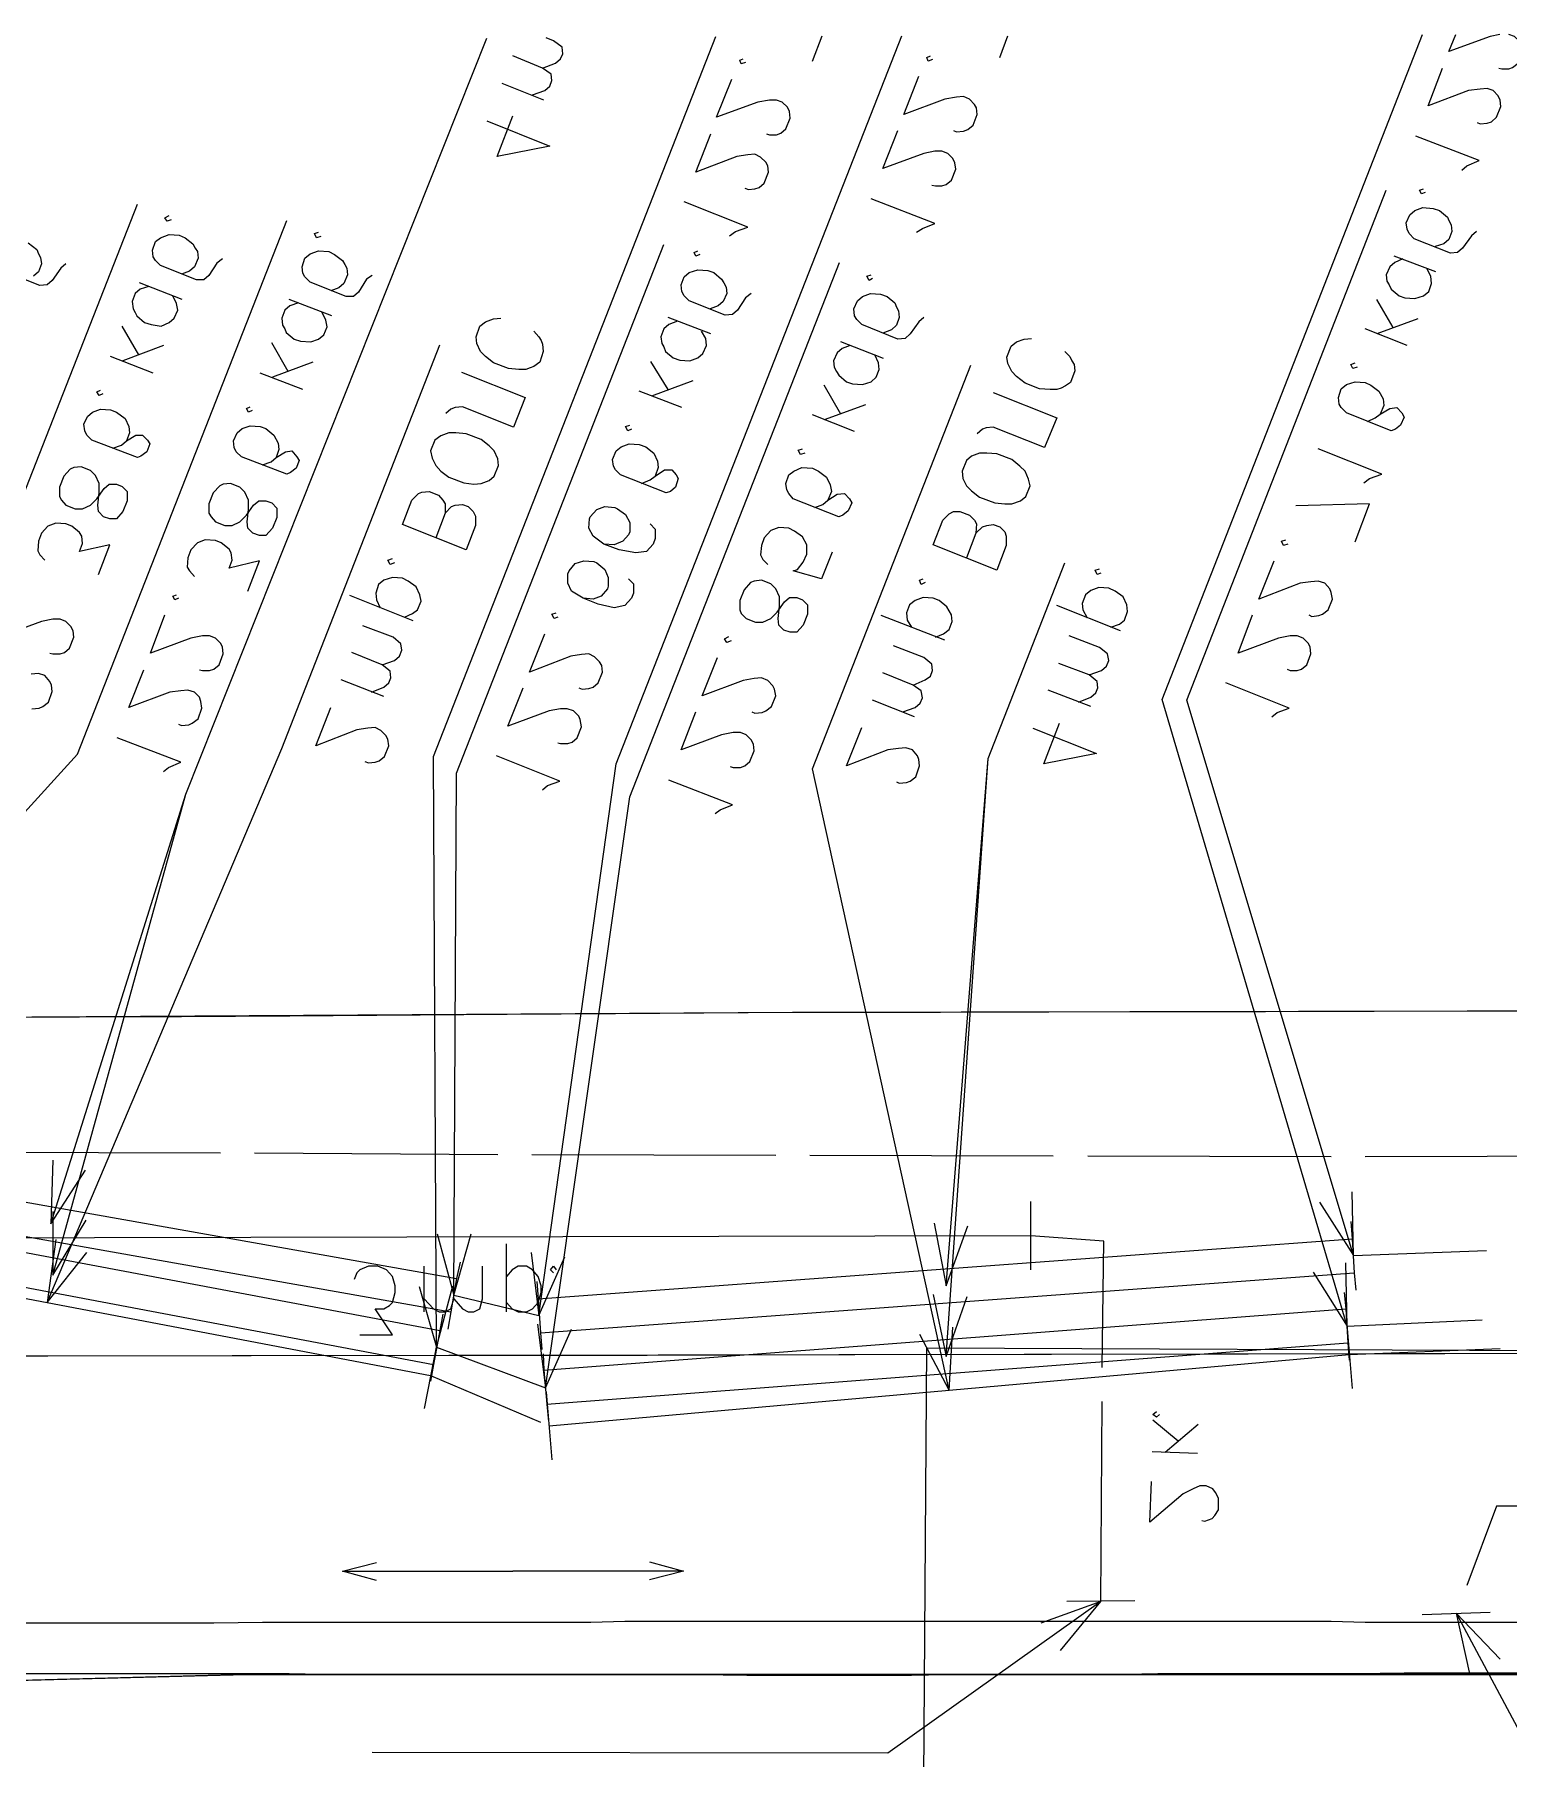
# Model space of a CAD drawing. Header units: metres. Extents: x 131 to 658, y 22 to 173.
# Drawn here: x 221.92 to 244.57, y 124.81 to 151.3 of the extents above; entities that cross this region are included whole.
import ezdxf

# ---------------------------------------------------------------- set-up
doc = ezdxf.new("R2010")
doc.units = ezdxf.units.M
for name, color, linetype in [('BOUNDARY', 7, 'Continuous'), ('CURB', 7, 'Continuous'), ('ELECTR_CABLE', 7, 'Continuous'), ('ELECTR_CABLE_COMM', 7, 'Continuous'), ('GRASS', 7, 'Continuous'), ('OVERHEAD_POWER_LINE', 7, 'Continuous'), ('SIDEWALK_PATH', 7, 'Continuous'), ('WATER_PIPELINE', 7, 'Continuous')]:
    doc.layers.add(name, color=color, linetype=linetype)

msp = doc.modelspace()

# ---------------------------------------------------------------- linework, layer by layer
at = {"layer": 'BOUNDARY'}
msp.add_lwpolyline([(221.036, 136.198), (224.177, 136.209), (225.841, 136.22), (229.181, 136.242), (230.846, 136.253), (233.565, 136.276), (233.565, 136.276), (234.175, 136.276), (235.839, 136.276), (239.169, 136.287), (240.833, 136.287), (244.173, 136.298), (245.838, 136.298), (249.167, 136.309), (250.831, 136.309), (251.708, 136.309), (251.708, 136.309), (254.16, 136.32), (255.825, 136.32), (259.165, 136.32)], dxfattribs=at)
at = {"layer": 'CURB'}
for points in [[(244.894, 126.899), (244.362, 126.899), (243.629, 126.899), (243.108, 126.899), (242.364, 126.899), (241.843, 126.91), (241.099, 126.91), (240.578, 126.91), (239.834, 126.91), (239.313, 126.91), (238.58, 126.91), (238.048, 126.91), (237.315, 126.91), (236.783, 126.91), (236.05, 126.91), (235.529, 126.91), (234.785, 126.91), (234.264, 126.91), (233.52, 126.91), (232.999, 126.91), (232.255, 126.91), (231.734, 126.91), (230.99, 126.91), (230.469, 126.899), (229.736, 126.899), (229.204, 126.899), (228.471, 126.899), (227.95, 126.899), (227.206, 126.899), (226.685, 126.899), (225.941, 126.899), (225.42, 126.899), (224.676, 126.888), (224.155, 126.888), (223.411, 126.888), (222.89, 126.888), (222.157, 126.888), (221.625, 126.888)], [(221.514, 126.111), (222.046, 126.111), (222.779, 126.111), (223.3, 126.111), (224.044, 126.111), (224.565, 126.111), (225.298, 126.111), (225.83, 126.111), (226.563, 126.1), (227.084, 126.1), (227.828, 126.1), (228.349, 126.1), (229.082, 126.1), (229.614, 126.1), (230.347, 126.1), (230.868, 126.1), (231.612, 126.1), (232.133, 126.1), (232.866, 126.089), (233.398, 126.089), (234.131, 126.089), (234.652, 126.089), (235.396, 126.089), (235.917, 126.1), (236.661, 126.1), (237.182, 126.1), (237.915, 126.1), (238.436, 126.1), (239.18, 126.111), (239.701, 126.111), (240.445, 126.111), (240.966, 126.111), (241.699, 126.111), (242.22, 126.111), (242.964, 126.122), (243.485, 126.122), (244.229, 126.122), (244.75, 126.122)]]:
    msp.add_lwpolyline(points, dxfattribs=at)
at = {"layer": 'ELECTR_CABLE'}
for points in [[(227.828, 132.059), (228.094, 131.127), (228.05, 140.204), (232.388, 151.267)], [(229.548, 132.58), (229.67, 131.615), (230.857, 140.093), (235.244, 151.276)], [(233.875, 150.89), (234.021, 151.276)], [(236.749, 150.946), (236.875, 151.279)], [(241.565, 132.281), (242.087, 131.449), (239.246, 141.081), (243.248, 151.295)], [(244.436, 151.298), (244.284, 151.267), (243.652, 151.034), (243.756, 151.297)], [(244.417, 150.779), (244.462, 150.768), (244.573, 150.768), (244.628, 150.79), (244.717, 150.857), (244.783, 151.023), (244.761, 151.134), (244.739, 151.19), (244.661, 151.267), (244.57, 151.298)], [(222.202, 134.001), (222.168, 133.024), (224.243, 139.627), (228.869, 151.241)], [(222.202, 133.213), (222.202, 132.236), (224.243, 139.627), (228.869, 151.241)], [(229.725, 150.779), (229.925, 150.857), (230.003, 150.923), (230.036, 151.001), (230.025, 151.101), (229.892, 151.201), (229.781, 151.247)], [(229.57, 150.369), (229.758, 150.435), (229.758, 150.435), (229.836, 150.502), (229.836, 150.502), (229.869, 150.59), (229.869, 150.59), (229.858, 150.69), (229.858, 150.69), (229.725, 150.779), (229.725, 150.779), (229.27, 150.968)], [(232.843, 150.868), (232.777, 150.846), (232.777, 150.846), (232.755, 150.901), (232.755, 150.901), (232.81, 150.923)], [(235.717, 150.912), (235.651, 150.89), (235.651, 150.89), (235.629, 150.946), (235.629, 150.946), (235.684, 150.968)], [(244.084, 149.947), (244.129, 149.925), (244.129, 149.925), (244.24, 149.936), (244.24, 149.936), (244.306, 149.958), (244.306, 149.958), (244.384, 150.025), (244.384, 150.025), (244.451, 150.191), (244.451, 150.191), (244.439, 150.291), (244.439, 150.291), (244.406, 150.357), (244.406, 150.357), (244.329, 150.435), (244.329, 150.435), (244.24, 150.468), (244.24, 150.468), (244.129, 150.457), (244.129, 150.457), (243.951, 150.435), (243.951, 150.435), (243.33, 150.202), (243.33, 150.202), (243.552, 150.779)], [(229.747, 150.291), (229.104, 150.546)], [(233.165, 149.769), (233.21, 149.758), (233.21, 149.758), (233.321, 149.758), (233.321, 149.758), (233.387, 149.78), (233.387, 149.78), (233.465, 149.847), (233.465, 149.847), (233.531, 150.013), (233.531, 150.013), (233.52, 150.113), (233.52, 150.113), (233.487, 150.18), (233.487, 150.18), (233.409, 150.258), (233.409, 150.258), (233.321, 150.291), (233.321, 150.291), (233.21, 150.291), (233.21, 150.291), (233.032, 150.258), (233.032, 150.258), (232.4, 150.025), (232.4, 150.025), (232.633, 150.613)], [(236.039, 149.825), (236.084, 149.803), (236.084, 149.803), (236.195, 149.814), (236.195, 149.814), (236.261, 149.836), (236.261, 149.836), (236.339, 149.902), (236.339, 149.902), (236.405, 150.069), (236.405, 150.069), (236.394, 150.169), (236.394, 150.169), (236.361, 150.224), (236.361, 150.224), (236.283, 150.302), (236.283, 150.302), (236.195, 150.346), (236.195, 150.346), (236.084, 150.335), (236.084, 150.335), (235.906, 150.302), (235.906, 150.302), (235.274, 150.069), (235.274, 150.069), (235.507, 150.657)], [(228.871, 149.969), (229.836, 149.581), (229.836, 149.581), (229.026, 149.425), (229.026, 149.425), (229.27, 150.047)], [(232.832, 148.937), (232.888, 148.915), (232.888, 148.915), (232.988, 148.926), (232.988, 148.926), (233.054, 148.948), (233.054, 148.948), (233.132, 149.015), (233.132, 149.015), (233.198, 149.181), (233.198, 149.181), (233.187, 149.281), (233.187, 149.281), (233.154, 149.337), (233.154, 149.337), (233.076, 149.414), (233.076, 149.414), (232.988, 149.459), (232.988, 149.459), (232.877, 149.448), (232.877, 149.448), (232.71, 149.425), (232.71, 149.425), (232.078, 149.181), (232.078, 149.181), (232.311, 149.769)], [(235.706, 148.981), (235.762, 148.97), (235.762, 148.97), (235.862, 148.97), (235.862, 148.97), (235.928, 148.993), (235.928, 148.993), (236.006, 149.059), (236.006, 149.059), (236.073, 149.226), (236.073, 149.226), (236.061, 149.325), (236.061, 149.325), (236.028, 149.392), (236.028, 149.392), (235.95, 149.47), (235.95, 149.47), (235.862, 149.503), (235.862, 149.503), (235.751, 149.503), (235.751, 149.503), (235.584, 149.47), (235.584, 149.47), (234.952, 149.237), (234.952, 149.237), (235.185, 149.825)], [(243.851, 149.214), (243.929, 149.281), (243.929, 149.281), (244.118, 149.359), (244.118, 149.359), (243.141, 149.736)], [(241.665, 133.357), (242.187, 132.536), (242.187, 132.536), (239.624, 141.069), (239.624, 141.069), (242.686, 148.904)], [(243.285, 148.87), (243.23, 148.848), (243.23, 148.848), (243.197, 148.904), (243.197, 148.904), (243.263, 148.926)], [(216.276, 135.055), (215.965, 134.123), (215.965, 134.123), (220.282, 140.492), (220.282, 140.492), (223.5, 148.693)], [(232.599, 148.205), (232.688, 148.271), (232.688, 148.271), (232.877, 148.338), (232.877, 148.338), (231.9, 148.726)], [(235.473, 148.26), (235.562, 148.316), (235.562, 148.316), (235.751, 148.393), (235.751, 148.393), (234.774, 148.771)], [(244.073, 148.271), (243.996, 148.205), (243.996, 148.205), (243.862, 148.016), (243.862, 148.016), (243.785, 147.949), (243.785, 147.949), (243.674, 147.938), (243.674, 147.938), (243.119, 148.16), (243.119, 148.16), (243.041, 148.238), (243.041, 148.238), (243.008, 148.305), (243.008, 148.305), (242.997, 148.404), (242.997, 148.404), (243.052, 148.526), (243.052, 148.526), (243.13, 148.593), (243.13, 148.593), (243.252, 148.637), (243.252, 148.637), (243.407, 148.626), (243.407, 148.626), (243.507, 148.593), (243.507, 148.593), (243.629, 148.493), (243.629, 148.493), (243.652, 148.438), (243.652, 148.438), (243.685, 148.371), (243.685, 148.371), (243.696, 148.271), (243.696, 148.271), (243.652, 148.149), (243.652, 148.149), (243.574, 148.083), (243.574, 148.083), (243.441, 148.038)], [(216.753, 134.223), (216.309, 133.346), (216.309, 133.346), (222.579, 140.237), (222.579, 140.237), (225.797, 148.438)], [(224.021, 148.449), (223.955, 148.427), (223.955, 148.427), (223.922, 148.482), (223.922, 148.482), (223.988, 148.515)], [(221.824, 148.094), (221.957, 147.994), (221.957, 147.994), (221.98, 147.927), (221.98, 147.927), (222.013, 147.872), (222.013, 147.872), (222.024, 147.772), (222.024, 147.772), (221.98, 147.65), (221.98, 147.65), (221.902, 147.583)], [(224.809, 147.85), (224.721, 147.783), (224.721, 147.783), (224.598, 147.594), (224.598, 147.594), (224.521, 147.528), (224.521, 147.528), (224.41, 147.528), (224.41, 147.528), (223.855, 147.75), (223.855, 147.75), (223.777, 147.827), (223.777, 147.827), (223.744, 147.883), (223.744, 147.883), (223.733, 147.983), (223.733, 147.983), (223.777, 148.116), (223.777, 148.116), (223.855, 148.171), (223.855, 148.171), (223.988, 148.227), (223.988, 148.227), (224.144, 148.216), (224.144, 148.216), (224.232, 148.171), (224.232, 148.171), (224.354, 148.083), (224.354, 148.083), (224.388, 148.016), (224.388, 148.016), (224.421, 147.961), (224.421, 147.961), (224.432, 147.861), (224.432, 147.861), (224.377, 147.728), (224.377, 147.728), (224.299, 147.661), (224.299, 147.661), (224.177, 147.617)], [(226.318, 148.194), (226.252, 148.171), (226.252, 148.171), (226.219, 148.238), (226.219, 148.238), (226.285, 148.26)], [(227.106, 147.594), (227.018, 147.539), (227.018, 147.539), (226.896, 147.339), (226.896, 147.339), (226.818, 147.273), (226.818, 147.273), (226.707, 147.273), (226.707, 147.273), (226.152, 147.494), (226.152, 147.494), (226.074, 147.572), (226.074, 147.572), (226.041, 147.628), (226.041, 147.628), (226.03, 147.728), (226.03, 147.728), (226.074, 147.861), (226.074, 147.861), (226.152, 147.927), (226.152, 147.927), (226.285, 147.972), (226.285, 147.972), (226.441, 147.961), (226.441, 147.961), (226.529, 147.916), (226.529, 147.916), (226.651, 147.827), (226.651, 147.827), (226.685, 147.761), (226.685, 147.761), (226.718, 147.705), (226.718, 147.705), (226.729, 147.605), (226.729, 147.605), (226.674, 147.472), (226.674, 147.472), (226.596, 147.406), (226.596, 147.406), (226.474, 147.361)], [(228.105, 132.869), (228.36, 131.926), (228.36, 131.926), (228.405, 139.949), (228.405, 139.949), (231.589, 148.072)], [(232.144, 147.916), (232.078, 147.894), (232.078, 147.894), (232.056, 147.949), (232.056, 147.949), (232.111, 147.972)], [(242.941, 147.85), (242.819, 147.794), (242.819, 147.794), (242.742, 147.728), (242.742, 147.728), (242.686, 147.605), (242.686, 147.605), (242.697, 147.506), (242.697, 147.506), (242.731, 147.45), (242.731, 147.45), (242.764, 147.384), (242.764, 147.384), (242.886, 147.284), (242.886, 147.284), (242.975, 147.25), (242.975, 147.25), (243.13, 147.239), (243.13, 147.239), (243.263, 147.284), (243.263, 147.284), (243.341, 147.35), (243.341, 147.35), (243.385, 147.472), (243.385, 147.472), (243.374, 147.583), (243.374, 147.583), (243.319, 147.694)], [(243.452, 147.65), (242.808, 147.894)], [(222.401, 147.772), (222.324, 147.705), (222.324, 147.705), (222.19, 147.517), (222.19, 147.517), (222.113, 147.45), (222.113, 147.45), (222.002, 147.439), (222.002, 147.439), (221.447, 147.661)], [(229.648, 131.482), (229.77, 130.505), (229.77, 130.505), (231.068, 139.582), (231.068, 139.582), (234.286, 147.794)], [(232.932, 147.317), (232.843, 147.25), (232.843, 147.25), (232.721, 147.062), (232.721, 147.062), (232.644, 146.995), (232.644, 146.995), (232.533, 146.984), (232.533, 146.984), (231.978, 147.206), (231.978, 147.206), (231.9, 147.284), (231.9, 147.284), (231.867, 147.35), (231.867, 147.35), (231.856, 147.45), (231.856, 147.45), (231.9, 147.572), (231.9, 147.572), (231.978, 147.639), (231.978, 147.639), (232.111, 147.683), (232.111, 147.683), (232.266, 147.672), (232.266, 147.672), (232.355, 147.639), (232.355, 147.639), (232.477, 147.539), (232.477, 147.539), (232.51, 147.483), (232.51, 147.483), (232.544, 147.417), (232.544, 147.417), (232.555, 147.317), (232.555, 147.317), (232.499, 147.195), (232.499, 147.195), (232.422, 147.128), (232.422, 147.128), (232.3, 147.084)], [(234.796, 147.55), (234.741, 147.517), (234.741, 147.517), (234.708, 147.583), (234.708, 147.583), (234.774, 147.605)], [(223.677, 147.428), (223.544, 147.384), (223.544, 147.384), (223.467, 147.317), (223.467, 147.317), (223.422, 147.195), (223.422, 147.195), (223.433, 147.084), (223.433, 147.084), (223.467, 147.028), (223.467, 147.028), (223.489, 146.973), (223.489, 146.973), (223.611, 146.873), (223.611, 146.873), (223.711, 146.84), (223.711, 146.84), (223.866, 146.818), (223.866, 146.818), (223.988, 146.873), (223.988, 146.873), (224.066, 146.94), (224.066, 146.94), (224.121, 147.062), (224.121, 147.062), (224.099, 147.162), (224.099, 147.162), (224.044, 147.284)], [(224.188, 147.228), (223.533, 147.483)], [(235.584, 146.951), (235.507, 146.884), (235.507, 146.884), (235.373, 146.696), (235.373, 146.696), (235.296, 146.629), (235.296, 146.629), (235.185, 146.618), (235.185, 146.618), (234.63, 146.84), (234.63, 146.84), (234.552, 146.917), (234.552, 146.917), (234.519, 146.973), (234.519, 146.973), (234.508, 147.084), (234.508, 147.084), (234.563, 147.206), (234.563, 147.206), (234.641, 147.273), (234.641, 147.273), (234.763, 147.317), (234.763, 147.317), (234.918, 147.306), (234.918, 147.306), (235.018, 147.273), (235.018, 147.273), (235.14, 147.173), (235.14, 147.173), (235.163, 147.106), (235.163, 147.106), (235.196, 147.051), (235.196, 147.051), (235.207, 146.951), (235.207, 146.951), (235.163, 146.829), (235.163, 146.829), (235.085, 146.762), (235.085, 146.762), (234.952, 146.707)], [(225.974, 147.173), (225.841, 147.128), (225.841, 147.128), (225.764, 147.062), (225.764, 147.062), (225.719, 146.94), (225.719, 146.94), (225.73, 146.829), (225.73, 146.829), (225.764, 146.773), (225.764, 146.773), (225.786, 146.718), (225.786, 146.718), (225.908, 146.618), (225.908, 146.618), (226.008, 146.585), (226.008, 146.585), (226.163, 146.573), (226.163, 146.573), (226.285, 146.618), (226.285, 146.618), (226.363, 146.684), (226.363, 146.684), (226.418, 146.806), (226.418, 146.806), (226.396, 146.906), (226.396, 146.906), (226.341, 147.028)], [(226.485, 146.973), (225.83, 147.228)], [(242.797, 146.795), (242.542, 147.228)], [(223.522, 146.374), (223.267, 146.818)], [(231.8, 146.895), (231.667, 146.84), (231.667, 146.84), (231.589, 146.773), (231.589, 146.773), (231.545, 146.651), (231.545, 146.651), (231.556, 146.551), (231.556, 146.551), (231.589, 146.496), (231.589, 146.496), (231.612, 146.429), (231.612, 146.429), (231.734, 146.329), (231.734, 146.329), (231.834, 146.296), (231.834, 146.296), (231.989, 146.285), (231.989, 146.285), (232.111, 146.329), (232.111, 146.329), (232.189, 146.396), (232.189, 146.396), (232.244, 146.518), (232.244, 146.518), (232.233, 146.629), (232.233, 146.629), (232.166, 146.74)], [(232.311, 146.696), (231.656, 146.951)], [(243.008, 146.518), (242.364, 146.773)], [(243.174, 146.929), (242.542, 146.696)], [(223.899, 146.518), (223.278, 146.285)], [(225.819, 146.118), (225.564, 146.562)], [(234.452, 146.518), (234.33, 146.474), (234.33, 146.474), (234.253, 146.407), (234.253, 146.407), (234.197, 146.285), (234.197, 146.285), (234.208, 146.185), (234.208, 146.185), (234.242, 146.118), (234.242, 146.118), (234.275, 146.063), (234.275, 146.063), (234.397, 145.963), (234.397, 145.963), (234.486, 145.93), (234.486, 145.93), (234.641, 145.919), (234.641, 145.919), (234.774, 145.963), (234.774, 145.963), (234.852, 146.03), (234.852, 146.03), (234.896, 146.152), (234.896, 146.152), (234.885, 146.252), (234.885, 146.252), (234.83, 146.374)], [(234.963, 146.318), (234.308, 146.573)], [(223.744, 146.096), (223.089, 146.352)], [(226.196, 146.263), (225.575, 146.03)], [(231.656, 145.841), (231.39, 146.274)], [(242.242, 146.185), (242.176, 146.163), (242.176, 146.163), (242.142, 146.229), (242.142, 146.229), (242.209, 146.252)], [(226.041, 145.841), (225.386, 146.096)], [(232.033, 145.974), (231.401, 145.741)], [(222.967, 145.774), (222.912, 145.752), (222.912, 145.752), (222.878, 145.808), (222.878, 145.808), (222.934, 145.83)], [(231.867, 145.564), (231.212, 145.819)], [(234.308, 145.464), (234.053, 145.908)], [(242.398, 145.353), (242.52, 145.408), (242.52, 145.408), (242.597, 145.464), (242.597, 145.464), (242.742, 145.553), (242.742, 145.553), (242.853, 145.564), (242.853, 145.564), (242.93, 145.486), (242.93, 145.486), (242.964, 145.419), (242.964, 145.419), (242.908, 145.297), (242.908, 145.297), (242.83, 145.231), (242.83, 145.231), (242.764, 145.209), (242.764, 145.209), (242.076, 145.486), (242.076, 145.486), (241.998, 145.564), (241.998, 145.564), (241.965, 145.619), (241.965, 145.619), (241.954, 145.719), (241.954, 145.719), (241.998, 145.852), (241.998, 145.852), (242.076, 145.919), (242.076, 145.919), (242.209, 145.963), (242.209, 145.963), (242.364, 145.952), (242.364, 145.952), (242.453, 145.908), (242.453, 145.908), (242.575, 145.819), (242.575, 145.819), (242.642, 145.697), (242.642, 145.697), (242.653, 145.597), (242.653, 145.597), (242.597, 145.464)], [(223.123, 144.942), (223.256, 144.987), (223.256, 144.987), (223.333, 145.053), (223.333, 145.053), (223.478, 145.142), (223.478, 145.142), (223.578, 145.142), (223.578, 145.142), (223.655, 145.064), (223.655, 145.064), (223.689, 145.009), (223.689, 145.009), (223.644, 144.887), (223.644, 144.887), (223.555, 144.82), (223.555, 144.82), (223.5, 144.798), (223.5, 144.798), (222.801, 145.064), (222.801, 145.064), (222.723, 145.142), (222.723, 145.142), (222.69, 145.209), (222.69, 145.209), (222.679, 145.308), (222.679, 145.308), (222.734, 145.43), (222.734, 145.43), (222.812, 145.497), (222.812, 145.497), (222.934, 145.541), (222.934, 145.541), (223.089, 145.53), (223.089, 145.53), (223.178, 145.497), (223.178, 145.497), (223.311, 145.397), (223.311, 145.397), (223.367, 145.275), (223.367, 145.275), (223.378, 145.175), (223.378, 145.175), (223.333, 145.053)], [(225.264, 145.519), (225.209, 145.497), (225.209, 145.497), (225.176, 145.553), (225.176, 145.553), (225.231, 145.575)], [(234.519, 145.197), (233.875, 145.453)], [(234.685, 145.608), (234.053, 145.375)], [(225.42, 144.687), (225.553, 144.731), (225.553, 144.731), (225.63, 144.798), (225.63, 144.798), (225.775, 144.887), (225.775, 144.887), (225.875, 144.898), (225.875, 144.898), (225.952, 144.809), (225.952, 144.809), (225.986, 144.754), (225.986, 144.754), (225.941, 144.632), (225.941, 144.632), (225.852, 144.565), (225.852, 144.565), (225.797, 144.543), (225.797, 144.543), (225.098, 144.809), (225.098, 144.809), (225.02, 144.887), (225.02, 144.887), (224.987, 144.953), (224.987, 144.953), (224.976, 145.053), (224.976, 145.053), (225.031, 145.175), (225.031, 145.175), (225.109, 145.242), (225.109, 145.242), (225.231, 145.286), (225.231, 145.286), (225.386, 145.275), (225.386, 145.275), (225.475, 145.242), (225.475, 145.242), (225.597, 145.142), (225.597, 145.142), (225.664, 145.02), (225.664, 145.02), (225.675, 144.92), (225.675, 144.92), (225.63, 144.798)], [(231.09, 145.231), (231.035, 145.209), (231.035, 145.209), (231.001, 145.275), (231.001, 145.275), (231.068, 145.297)], [(231.245, 144.398), (231.379, 144.454), (231.379, 144.454), (231.456, 144.509), (231.456, 144.509), (231.601, 144.609), (231.601, 144.609), (231.712, 144.609), (231.712, 144.609), (231.778, 144.532), (231.778, 144.532), (231.811, 144.476), (231.811, 144.476), (231.767, 144.343), (231.767, 144.343), (231.689, 144.276), (231.689, 144.276), (231.623, 144.254), (231.623, 144.254), (230.924, 144.532), (230.924, 144.532), (230.846, 144.609), (230.846, 144.609), (230.813, 144.665), (230.813, 144.665), (230.802, 144.765), (230.802, 144.765), (230.857, 144.898), (230.857, 144.898), (230.935, 144.964), (230.935, 144.964), (231.057, 145.009), (231.057, 145.009), (231.212, 144.998), (231.212, 144.998), (231.312, 144.964), (231.312, 144.964), (231.434, 144.865), (231.434, 144.865), (231.49, 144.742), (231.49, 144.742), (231.501, 144.643), (231.501, 144.643), (231.456, 144.509)], [(233.753, 144.865), (233.687, 144.842), (233.687, 144.842), (233.653, 144.909), (233.653, 144.909), (233.72, 144.931)], [(242.342, 144.41), (242.431, 144.476), (242.431, 144.476), (242.62, 144.543), (242.62, 144.543), (241.643, 144.931)], [(223.278, 143.966), (223.178, 143.855), (223.178, 143.855), (223.078, 143.855), (223.078, 143.855), (222.978, 143.888), (222.978, 143.888), (222.901, 143.966), (222.901, 143.966), (222.89, 144.066), (222.89, 144.066), (222.912, 144.254), (222.912, 144.254), (222.912, 144.398), (222.912, 144.398), (222.856, 144.521), (222.856, 144.521), (222.779, 144.598), (222.779, 144.598), (222.634, 144.654), (222.634, 144.654), (222.523, 144.643), (222.523, 144.643), (222.468, 144.62), (222.468, 144.62), (222.368, 144.509), (222.368, 144.509), (222.301, 144.343), (222.301, 144.343), (222.301, 144.199), (222.301, 144.199), (222.335, 144.143), (222.335, 144.143), (222.401, 144.066), (222.401, 144.066), (222.546, 144.01), (222.546, 144.01), (222.657, 144.01), (222.657, 144.01), (222.779, 144.066), (222.779, 144.066), (222.878, 144.165), (222.878, 144.165), (222.989, 144.321), (222.989, 144.321), (223.067, 144.387), (223.067, 144.387), (223.178, 144.387), (223.178, 144.387), (223.267, 144.354), (223.267, 144.354), (223.345, 144.276), (223.345, 144.276), (223.345, 144.132), (223.345, 144.132), (223.278, 143.966)], [(233.909, 144.032), (234.031, 144.077), (234.031, 144.077), (234.108, 144.143), (234.108, 144.143), (234.253, 144.232), (234.253, 144.232), (234.364, 144.243), (234.364, 144.243), (234.441, 144.165), (234.441, 144.165), (234.475, 144.099), (234.475, 144.099), (234.419, 143.977), (234.419, 143.977), (234.341, 143.91), (234.341, 143.91), (234.275, 143.888), (234.275, 143.888), (233.576, 144.165), (233.576, 144.165), (233.509, 144.243), (233.509, 144.243), (233.476, 144.299), (233.476, 144.299), (233.465, 144.398), (233.465, 144.398), (233.509, 144.532), (233.509, 144.532), (233.587, 144.587), (233.587, 144.587), (233.709, 144.643), (233.709, 144.643), (233.875, 144.632), (233.875, 144.632), (233.964, 144.587), (233.964, 144.587), (234.086, 144.498), (234.086, 144.498), (234.142, 144.376), (234.142, 144.376), (234.164, 144.276), (234.164, 144.276), (234.108, 144.143)], [(225.575, 143.71), (225.475, 143.6), (225.475, 143.6), (225.375, 143.6), (225.375, 143.6), (225.275, 143.633), (225.275, 143.633), (225.198, 143.71), (225.198, 143.71), (225.187, 143.81), (225.187, 143.81), (225.209, 143.999), (225.209, 143.999), (225.209, 144.143), (225.209, 144.143), (225.153, 144.265), (225.153, 144.265), (225.076, 144.343), (225.076, 144.343), (224.931, 144.398), (224.931, 144.398), (224.82, 144.387), (224.82, 144.387), (224.765, 144.365), (224.765, 144.365), (224.665, 144.254), (224.665, 144.254), (224.598, 144.088), (224.598, 144.088), (224.598, 143.944), (224.598, 143.944), (224.632, 143.888), (224.632, 143.888), (224.698, 143.81), (224.698, 143.81), (224.843, 143.755), (224.843, 143.755), (224.954, 143.755), (224.954, 143.755), (225.076, 143.81), (225.076, 143.81), (225.176, 143.91), (225.176, 143.91), (225.286, 144.066), (225.286, 144.066), (225.364, 144.132), (225.364, 144.132), (225.475, 144.132), (225.475, 144.132), (225.564, 144.099), (225.564, 144.099), (225.642, 144.021), (225.642, 144.021), (225.642, 143.877), (225.642, 143.877), (225.575, 143.71)], [(231.379, 143.777), (231.456, 143.699), (231.456, 143.699), (231.456, 143.555), (231.456, 143.555), (231.423, 143.466), (231.423, 143.466), (231.323, 143.355), (231.323, 143.355), (231.157, 143.333), (231.157, 143.333), (230.901, 143.378), (230.901, 143.378), (230.668, 143.466), (230.668, 143.466), (230.502, 143.588), (230.502, 143.588), (230.435, 143.71), (230.435, 143.71), (230.446, 143.855), (230.446, 143.855), (230.458, 143.888), (230.458, 143.888), (230.557, 143.999), (230.557, 143.999), (230.68, 144.043), (230.68, 144.043), (230.835, 144.032), (230.835, 144.032), (230.879, 144.01), (230.879, 144.01), (231.001, 143.921), (231.001, 143.921), (231.068, 143.799), (231.068, 143.799), (231.068, 143.655), (231.068, 143.655), (231.046, 143.611), (231.046, 143.611), (230.957, 143.511), (230.957, 143.511), (230.824, 143.455), (230.824, 143.455), (230.668, 143.466)], [(242.209, 143.5), (242.431, 144.088), (242.431, 144.088), (241.299, 144.054)], [(222.901, 143), (223.078, 143.455), (223.078, 143.455), (222.612, 143.355), (222.612, 143.355), (222.657, 143.477), (222.657, 143.477), (222.645, 143.588), (222.645, 143.588), (222.612, 143.644), (222.612, 143.644), (222.49, 143.744), (222.49, 143.744), (222.401, 143.777), (222.401, 143.777), (222.246, 143.788), (222.246, 143.788), (222.124, 143.744), (222.124, 143.744), (222.024, 143.633), (222.024, 143.633), (221.98, 143.511), (221.98, 143.511), (221.969, 143.366), (221.969, 143.366), (222.002, 143.3), (222.002, 143.3), (222.08, 143.222)], [(234.175, 143.344), (234.009, 142.934), (234.009, 142.934), (233.576, 143.056), (233.576, 143.056), (233.642, 143.078), (233.642, 143.078), (233.731, 143.189), (233.731, 143.189), (233.787, 143.311), (233.787, 143.311), (233.787, 143.455), (233.787, 143.455), (233.72, 143.577), (233.72, 143.577), (233.598, 143.666), (233.598, 143.666), (233.509, 143.71), (233.509, 143.71), (233.354, 143.722), (233.354, 143.722), (233.232, 143.677), (233.232, 143.677), (233.132, 143.566), (233.132, 143.566), (233.087, 143.444), (233.087, 143.444), (233.076, 143.3), (233.076, 143.3), (233.11, 143.233), (233.11, 143.233), (233.187, 143.156)], [(225.198, 142.745), (225.375, 143.211), (225.375, 143.211), (224.909, 143.1), (224.909, 143.1), (224.954, 143.222), (224.954, 143.222), (224.942, 143.333), (224.942, 143.333), (224.909, 143.389), (224.909, 143.389), (224.787, 143.489), (224.787, 143.489), (224.698, 143.522), (224.698, 143.522), (224.543, 143.533), (224.543, 143.533), (224.421, 143.489), (224.421, 143.489), (224.321, 143.378), (224.321, 143.378), (224.277, 143.256), (224.277, 143.256), (224.266, 143.111), (224.266, 143.111), (224.299, 143.056), (224.299, 143.056), (224.377, 142.967)], [(241.177, 143.466), (241.11, 143.444), (241.11, 143.444), (241.077, 143.511), (241.077, 143.511), (241.144, 143.533)], [(231.046, 142.934), (231.123, 142.856), (231.123, 142.856), (231.123, 142.712), (231.123, 142.712), (231.09, 142.634), (231.09, 142.634), (230.99, 142.523), (230.99, 142.523), (230.824, 142.49), (230.824, 142.49), (230.58, 142.545), (230.58, 142.545), (230.347, 142.634), (230.347, 142.634), (230.169, 142.745), (230.169, 142.745), (230.114, 142.867), (230.114, 142.867), (230.114, 143.011), (230.114, 143.011), (230.136, 143.056), (230.136, 143.056), (230.225, 143.167), (230.225, 143.167), (230.358, 143.211), (230.358, 143.211), (230.513, 143.2), (230.513, 143.2), (230.557, 143.178), (230.557, 143.178), (230.68, 143.078), (230.68, 143.078), (230.735, 142.956), (230.735, 142.956), (230.735, 142.823), (230.735, 142.823), (230.724, 142.778), (230.724, 142.778), (230.624, 142.667), (230.624, 142.667), (230.502, 142.623), (230.502, 142.623), (230.347, 142.634)], [(235.729, 131.937), (235.928, 130.982), (235.928, 130.982), (236.572, 140.171), (236.572, 140.171), (237.748, 143.178)], [(235.74, 133.035), (235.928, 132.07), (235.928, 132.07), (236.572, 140.171), (236.572, 140.171), (237.748, 143.178)], [(238.303, 143.022), (238.247, 143), (238.247, 143), (238.214, 143.067), (238.214, 143.067), (238.281, 143.089)], [(241.499, 142.379), (241.543, 142.357), (241.543, 142.357), (241.654, 142.368), (241.654, 142.368), (241.71, 142.39), (241.71, 142.39), (241.798, 142.457), (241.798, 142.457), (241.865, 142.623), (241.865, 142.623), (241.843, 142.723), (241.843, 142.723), (241.821, 142.778), (241.821, 142.778), (241.743, 142.867), (241.743, 142.867), (241.643, 142.9), (241.643, 142.9), (241.532, 142.889), (241.532, 142.889), (241.366, 142.867), (241.366, 142.867), (240.733, 142.623), (240.733, 142.623), (240.966, 143.211)], [(233.731, 142.224), (233.631, 142.113), (233.631, 142.113), (233.531, 142.113), (233.531, 142.113), (233.431, 142.146), (233.431, 142.146), (233.354, 142.224), (233.354, 142.224), (233.343, 142.323), (233.343, 142.323), (233.365, 142.512), (233.365, 142.512), (233.365, 142.656), (233.365, 142.656), (233.309, 142.778), (233.309, 142.778), (233.232, 142.856), (233.232, 142.856), (233.087, 142.912), (233.087, 142.912), (232.977, 142.9), (232.977, 142.9), (232.921, 142.878), (232.921, 142.878), (232.821, 142.767), (232.821, 142.767), (232.755, 142.601), (232.755, 142.601), (232.755, 142.457), (232.755, 142.457), (232.777, 142.401), (232.777, 142.401), (232.854, 142.323), (232.854, 142.323), (232.999, 142.268), (232.999, 142.268), (233.11, 142.268), (233.11, 142.268), (233.232, 142.323), (233.232, 142.323), (233.332, 142.423), (233.332, 142.423), (233.443, 142.579), (233.443, 142.579), (233.52, 142.645), (233.52, 142.645), (233.631, 142.645), (233.631, 142.645), (233.72, 142.612), (233.72, 142.612), (233.798, 142.534), (233.798, 142.534), (233.798, 142.39), (233.798, 142.39), (233.731, 142.224)], [(238.458, 142.19), (238.591, 142.235), (238.591, 142.235), (238.669, 142.301), (238.669, 142.301), (238.714, 142.434), (238.714, 142.434), (238.702, 142.534), (238.702, 142.534), (238.647, 142.656), (238.647, 142.656), (238.525, 142.745), (238.525, 142.745), (238.425, 142.789), (238.425, 142.789), (238.27, 142.801), (238.27, 142.801), (238.148, 142.756), (238.148, 142.756), (238.07, 142.69), (238.07, 142.69), (238.014, 142.556), (238.014, 142.556), (238.026, 142.457), (238.026, 142.457), (238.092, 142.334)], [(224.132, 142.634), (224.077, 142.612), (224.077, 142.612), (224.044, 142.667), (224.044, 142.667), (224.099, 142.69)], [(238.603, 142.135), (237.626, 142.523)], [(222.157, 141.791), (222.202, 141.78), (222.202, 141.78), (222.313, 141.78), (222.313, 141.78), (222.379, 141.802), (222.379, 141.802), (222.457, 141.868), (222.457, 141.868), (222.523, 142.035), (222.523, 142.035), (222.512, 142.135), (222.512, 142.135), (222.479, 142.201), (222.479, 142.201), (222.401, 142.279), (222.401, 142.279), (222.313, 142.312), (222.313, 142.312), (222.202, 142.312), (222.202, 142.312), (222.024, 142.279), (222.024, 142.279), (221.403, 142.046)], [(224.454, 141.536), (224.499, 141.524), (224.499, 141.524), (224.61, 141.524), (224.61, 141.524), (224.676, 141.547), (224.676, 141.547), (224.754, 141.613), (224.754, 141.613), (224.82, 141.78), (224.82, 141.78), (224.809, 141.891), (224.809, 141.891), (224.776, 141.946), (224.776, 141.946), (224.698, 142.024), (224.698, 142.024), (224.61, 142.057), (224.61, 142.057), (224.499, 142.057), (224.499, 142.057), (224.321, 142.024), (224.321, 142.024), (223.7, 141.791), (223.7, 141.791), (223.922, 142.379)], [(229.958, 142.346), (229.903, 142.323), (229.903, 142.323), (229.869, 142.39), (229.869, 142.39), (229.936, 142.412)], [(241.166, 141.547), (241.21, 141.524), (241.21, 141.524), (241.321, 141.524), (241.321, 141.524), (241.388, 141.547), (241.388, 141.547), (241.466, 141.613), (241.466, 141.613), (241.532, 141.78), (241.532, 141.78), (241.521, 141.891), (241.521, 141.891), (241.488, 141.946), (241.488, 141.946), (241.41, 142.024), (241.41, 142.024), (241.321, 142.057), (241.321, 142.057), (241.21, 142.057), (241.21, 142.057), (241.033, 142.024), (241.033, 142.024), (240.411, 141.791), (240.411, 141.791), (240.633, 142.379)], [(230.28, 141.258), (230.335, 141.236), (230.335, 141.236), (230.435, 141.247), (230.435, 141.247), (230.502, 141.269), (230.502, 141.269), (230.58, 141.336), (230.58, 141.336), (230.646, 141.502), (230.646, 141.502), (230.635, 141.602), (230.635, 141.602), (230.602, 141.658), (230.602, 141.658), (230.524, 141.735), (230.524, 141.735), (230.435, 141.78), (230.435, 141.78), (230.324, 141.769), (230.324, 141.769), (230.158, 141.746), (230.158, 141.746), (229.525, 141.502), (229.525, 141.502), (229.758, 142.09)], [(232.621, 141.979), (232.555, 141.957), (232.555, 141.957), (232.522, 142.013), (232.522, 142.013), (232.588, 142.046)], [(238.125, 141.458), (238.314, 141.524), (238.314, 141.524), (238.392, 141.591), (238.392, 141.591), (238.425, 141.68), (238.425, 141.68), (238.403, 141.78), (238.403, 141.78), (238.281, 141.88), (238.281, 141.88), (237.815, 142.057)], [(221.88, 140.936), (221.991, 140.947), (221.991, 140.947), (222.046, 140.97), (222.046, 140.97), (222.135, 141.036), (222.135, 141.036), (222.19, 141.203), (222.19, 141.203), (222.179, 141.302), (222.179, 141.302), (222.157, 141.358), (222.157, 141.358), (222.08, 141.447), (222.08, 141.447), (221.98, 141.48), (221.98, 141.48), (221.869, 141.469)], [(224.132, 140.703), (224.177, 140.681), (224.177, 140.681), (224.288, 140.692), (224.288, 140.692), (224.343, 140.714), (224.343, 140.714), (224.432, 140.781), (224.432, 140.781), (224.488, 140.947), (224.488, 140.947), (224.476, 141.047), (224.476, 141.047), (224.454, 141.114), (224.454, 141.114), (224.377, 141.192), (224.377, 141.192), (224.277, 141.225), (224.277, 141.225), (224.166, 141.214), (224.166, 141.214), (223.999, 141.192), (223.999, 141.192), (223.367, 140.958), (223.367, 140.958), (223.6, 141.536)], [(232.943, 140.892), (232.988, 140.87), (232.988, 140.87), (233.099, 140.881), (233.099, 140.881), (233.154, 140.903), (233.154, 140.903), (233.243, 140.97), (233.243, 140.97), (233.309, 141.136), (233.309, 141.136), (233.287, 141.236), (233.287, 141.236), (233.265, 141.291), (233.265, 141.291), (233.187, 141.369), (233.187, 141.369), (233.087, 141.413), (233.087, 141.413), (232.977, 141.402), (232.977, 141.402), (232.81, 141.369), (232.81, 141.369), (232.178, 141.136), (232.178, 141.136), (232.411, 141.724)], [(237.959, 141.036), (238.148, 141.114), (238.148, 141.114), (238.225, 141.18), (238.225, 141.18), (238.259, 141.258), (238.259, 141.258), (238.247, 141.358), (238.247, 141.358), (238.125, 141.458), (238.125, 141.458), (237.659, 141.635)], [(229.958, 140.415), (230.003, 140.404), (230.003, 140.404), (230.114, 140.404), (230.114, 140.404), (230.18, 140.426), (230.18, 140.426), (230.258, 140.492), (230.258, 140.492), (230.324, 140.659), (230.324, 140.659), (230.302, 140.77), (230.302, 140.77), (230.28, 140.825), (230.28, 140.825), (230.202, 140.903), (230.202, 140.903), (230.102, 140.936), (230.102, 140.936), (230.003, 140.936), (230.003, 140.936), (229.825, 140.903), (229.825, 140.903), (229.193, 140.67), (229.193, 140.67), (229.426, 141.258)], [(238.148, 140.97), (237.493, 141.225)], [(240.933, 140.814), (241.011, 140.881), (241.011, 140.881), (241.199, 140.947), (241.199, 140.947), (240.223, 141.336)], [(232.61, 140.049), (232.655, 140.037), (232.655, 140.037), (232.766, 140.037), (232.766, 140.037), (232.832, 140.06), (232.832, 140.06), (232.91, 140.126), (232.91, 140.126), (232.977, 140.293), (232.977, 140.293), (232.965, 140.393), (232.965, 140.393), (232.932, 140.459), (232.932, 140.459), (232.854, 140.537), (232.854, 140.537), (232.766, 140.57), (232.766, 140.57), (232.655, 140.57), (232.655, 140.57), (232.477, 140.537), (232.477, 140.537), (231.856, 140.304), (231.856, 140.304), (232.078, 140.892)], [(237.26, 140.637), (238.236, 140.248), (238.236, 140.248), (237.426, 140.093), (237.426, 140.093), (237.67, 140.714)], [(223.899, 139.971), (223.977, 140.037), (223.977, 140.037), (224.166, 140.115), (224.166, 140.115), (223.189, 140.492)], [(229.725, 139.693), (229.803, 139.76), (229.803, 139.76), (229.992, 139.827), (229.992, 139.827), (229.015, 140.215)], [(232.377, 139.327), (232.455, 139.383), (232.455, 139.383), (232.644, 139.46), (232.644, 139.46), (231.667, 139.838)], [(216.01, 134.378), (228.405, 132.181)], [(221.025, 134.123), (224.776, 134.112)], [(225.298, 134.112), (229.037, 134.09)], [(229.559, 134.09), (233.309, 134.078)], [(233.831, 134.078), (237.571, 134.067)], [(238.103, 134.067), (241.843, 134.056)], [(242.364, 134.056), (246.115, 134.067)], [(215.921, 133.868), (228.316, 131.67)], [(222.168, 133.024), (222.701, 133.845)], [(216.365, 133.601), (228.149, 131.382)], [(237.227, 132.314), (237.227, 133.368)], [(242.187, 132.536), (242.165, 133.513)], [(216.265, 133.091), (228.05, 130.86)], [(222.202, 132.236), (222.712, 133.08)], [(235.928, 132.07), (236.261, 132.991)], [(242.142, 133.058), (242.165, 132.791), (242.165, 132.791), (242.198, 132.27), (242.198, 132.27), (242.22, 132.003)], [(237.227, 132.836), (210.85, 132.78)], [(228.36, 131.926), (228.627, 132.869)], [(229.659, 131.87), (242.165, 132.791)], [(238.325, 130.816), (238.347, 132.758), (238.347, 132.758), (237.227, 132.836)], [(229.17, 131.67), (229.17, 132.714)], [(229.67, 131.615), (230.069, 132.514)], [(242.187, 132.536), (244.229, 132.614)], [(226.918, 131.315), (227.417, 131.315), (227.417, 131.315), (227.151, 131.715), (227.151, 131.715), (227.284, 131.715), (227.284, 131.715), (227.373, 131.77), (227.373, 131.77), (227.417, 131.815), (227.417, 131.815), (227.461, 131.97), (227.461, 131.97), (227.461, 132.07), (227.461, 132.07), (227.417, 132.214), (227.417, 132.214), (227.328, 132.314), (227.328, 132.314), (227.195, 132.37), (227.195, 132.37), (227.051, 132.37), (227.051, 132.37), (226.918, 132.314), (226.918, 132.314), (226.873, 132.27), (226.873, 132.27), (226.829, 132.17)], [(227.905, 131.67), (227.905, 132.37)], [(227.905, 131.87), (228.05, 131.715), (228.05, 131.715), (228.138, 131.67), (228.138, 131.67), (228.227, 131.67), (228.227, 131.67), (228.316, 131.715), (228.316, 131.715), (228.36, 131.87), (228.36, 131.87), (228.36, 132.37)], [(228.46, 132.436), (228.405, 132.181), (228.405, 132.181), (228.316, 131.67), (228.316, 131.67), (228.272, 131.404)], [(228.36, 131.87), (228.493, 131.715), (228.493, 131.715), (228.582, 131.67), (228.582, 131.67), (228.671, 131.67), (228.671, 131.67), (228.76, 131.715), (228.76, 131.715), (228.804, 131.87), (228.804, 131.87), (228.804, 132.37)], [(229.17, 131.815), (229.259, 131.715), (229.259, 131.715), (229.348, 131.67), (229.348, 131.67), (229.481, 131.67), (229.481, 131.67), (229.57, 131.715), (229.57, 131.715), (229.659, 131.815), (229.659, 131.815), (229.703, 131.97), (229.703, 131.97), (229.703, 132.07), (229.703, 132.07), (229.659, 132.214), (229.659, 132.214), (229.57, 132.314), (229.57, 132.314), (229.481, 132.37), (229.481, 132.37), (229.348, 132.37), (229.348, 132.37), (229.259, 132.314), (229.259, 132.314), (229.17, 132.214)], [(229.692, 131.349), (242.198, 132.27)], [(229.892, 132.27), (229.847, 132.314), (229.847, 132.314), (229.892, 132.37), (229.892, 132.37), (229.936, 132.314)], [(242.087, 131.449), (242.065, 132.425)], [(228.094, 131.127), (228.349, 132.07)], [(228.36, 131.926), (229.67, 131.615)], [(229.636, 132.137), (229.659, 131.87), (229.659, 131.87), (229.692, 131.349), (229.692, 131.349), (229.714, 131.093)], [(242.043, 131.97), (242.065, 131.715), (242.065, 131.715), (242.098, 131.193), (242.098, 131.193), (242.12, 130.927)], [(229.747, 130.772), (242.065, 131.715)], [(235.928, 130.982), (236.25, 131.904)], [(228.194, 131.637), (228.149, 131.382), (228.149, 131.382), (228.05, 130.86), (228.05, 130.86), (228.005, 130.605)], [(229.77, 130.505), (230.169, 131.404)], [(242.087, 131.449), (244.162, 131.548)], [(229.792, 130.25), (242.098, 131.193)], [(228.094, 131.127), (229.77, 130.505)], [(229.736, 131.027), (229.747, 130.772), (229.747, 130.772), (229.792, 130.25), (229.792, 130.25), (229.814, 129.984)], [(238.303, 127.221), (238.325, 130.294)], [(239.202, 130.095), (239.157, 130.05), (239.157, 130.05), (239.102, 130.095), (239.102, 130.095), (239.157, 130.139)], [(239.49, 129.684), (239.102, 130.006)], [(239.801, 129.939), (239.291, 129.507)], [(239.79, 129.496), (239.091, 129.518)], [(239.857, 128.464), (239.901, 128.452), (239.901, 128.452), (240.012, 128.497), (240.012, 128.497), (240.056, 128.541), (240.056, 128.541), (240.112, 128.63), (240.112, 128.63), (240.112, 128.808), (240.112, 128.808), (240.067, 128.896), (240.067, 128.896), (240.023, 128.952), (240.023, 128.952), (239.923, 128.996), (239.923, 128.996), (239.823, 128.996), (239.823, 128.996), (239.723, 128.952), (239.723, 128.952), (239.568, 128.874), (239.568, 128.874), (239.058, 128.441), (239.058, 128.441), (239.08, 129.063)], [(244.917, 128.685), (244.384, 128.685), (244.384, 128.685), (243.929, 127.465)], [(237.682, 126.466), (238.303, 127.221), (238.303, 127.221), (235.029, 124.89), (235.029, 124.89), (227.106, 124.901)], [(238.303, 127.221), (237.382, 126.888)], [(238.825, 127.232), (237.781, 127.221)], [(243.241, 127.021), (244.284, 127.054)], [(244.439, 126.333), (243.763, 127.043), (243.763, 127.043), (244.817, 125.068), (244.817, 125.068), (253.106, 124.846)], [(243.763, 127.043), (243.973, 126.089)]]:
    msp.add_lwpolyline(points, dxfattribs=at)
at = {"layer": 'ELECTR_CABLE_COMM'}
for points in [[(229.592, 146.74), (229.67, 146.651), (229.67, 146.651), (229.703, 146.596), (229.703, 146.596), (229.725, 146.54), (229.725, 146.54), (229.736, 146.429), (229.736, 146.429), (229.681, 146.263), (229.681, 146.263), (229.592, 146.196), (229.592, 146.196), (229.537, 146.174), (229.537, 146.174), (229.47, 146.152), (229.47, 146.152), (229.359, 146.152), (229.359, 146.152), (229.204, 146.163), (229.204, 146.163), (228.971, 146.252), (228.971, 146.252), (228.849, 146.352), (228.849, 146.352), (228.771, 146.429), (228.771, 146.429), (228.715, 146.551), (228.715, 146.551), (228.704, 146.651), (228.704, 146.651), (228.76, 146.818), (228.76, 146.818), (228.849, 146.884), (228.849, 146.884), (228.971, 146.929), (228.971, 146.929), (229.082, 146.94)], [(222.246, 132.78), (222.113, 131.815), (222.113, 131.815), (225.719, 140.326), (225.719, 140.326), (228.149, 146.529)], [(237.748, 146.429), (237.826, 146.352), (237.826, 146.352), (237.859, 146.285), (237.859, 146.285), (237.892, 146.229), (237.892, 146.229), (237.903, 146.13), (237.903, 146.13), (237.837, 145.952), (237.837, 145.952), (237.759, 145.897), (237.759, 145.897), (237.693, 145.863), (237.693, 145.863), (237.626, 145.841), (237.626, 145.841), (237.526, 145.841), (237.526, 145.841), (237.36, 145.852), (237.36, 145.852), (237.138, 145.941), (237.138, 145.941), (237.005, 146.041), (237.005, 146.041), (236.938, 146.118), (236.938, 146.118), (236.872, 146.241), (236.872, 146.241), (236.86, 146.34), (236.86, 146.34), (236.927, 146.507), (236.927, 146.507), (237.005, 146.573), (237.005, 146.573), (237.127, 146.618), (237.127, 146.618), (237.238, 146.629)], [(228.482, 146.107), (229.459, 145.719), (229.459, 145.719), (229.281, 145.264), (229.281, 145.264), (228.493, 145.575), (228.493, 145.575), (228.382, 145.564), (228.382, 145.564), (228.316, 145.541), (228.316, 145.541), (228.238, 145.475)], [(235.518, 131.326), (235.973, 130.461), (235.973, 130.461), (233.875, 140.015), (233.875, 140.015), (236.306, 146.218)], [(236.65, 145.797), (237.626, 145.408), (237.626, 145.408), (237.437, 144.953), (237.437, 144.953), (236.65, 145.264), (236.65, 145.264), (236.539, 145.253), (236.539, 145.253), (236.483, 145.231), (236.483, 145.231), (236.405, 145.164)], [(228.982, 144.509), (229.048, 144.676), (229.048, 144.676), (229.037, 144.776), (229.037, 144.776), (228.982, 144.898), (228.982, 144.898), (228.904, 144.976), (228.904, 144.976), (228.782, 145.075), (228.782, 145.075), (228.549, 145.164), (228.549, 145.164), (228.394, 145.175), (228.394, 145.175), (228.283, 145.175), (228.283, 145.175), (228.161, 145.131), (228.161, 145.131), (228.072, 145.064), (228.072, 145.064), (228.005, 144.898), (228.005, 144.898), (228.027, 144.787), (228.027, 144.787), (228.083, 144.676), (228.083, 144.676), (228.161, 144.587), (228.161, 144.587), (228.283, 144.498), (228.283, 144.498), (228.516, 144.41), (228.516, 144.41), (228.671, 144.387), (228.671, 144.387), (228.782, 144.398), (228.782, 144.398), (228.904, 144.443), (228.904, 144.443), (228.982, 144.509)], [(237.149, 144.199), (237.216, 144.365), (237.216, 144.365), (237.193, 144.465), (237.193, 144.465), (237.138, 144.587), (237.138, 144.587), (237.06, 144.665), (237.06, 144.665), (236.938, 144.765), (236.938, 144.765), (236.705, 144.853), (236.705, 144.853), (236.55, 144.865), (236.55, 144.865), (236.439, 144.865), (236.439, 144.865), (236.317, 144.82), (236.317, 144.82), (236.239, 144.754), (236.239, 144.754), (236.172, 144.587), (236.172, 144.587), (236.183, 144.476), (236.183, 144.476), (236.239, 144.365), (236.239, 144.365), (236.317, 144.288), (236.317, 144.288), (236.439, 144.188), (236.439, 144.188), (236.672, 144.099), (236.672, 144.099), (236.827, 144.088), (236.827, 144.088), (236.938, 144.088), (236.938, 144.088), (237.071, 144.132), (237.071, 144.132), (237.149, 144.199)], [(228.227, 143.944), (228.327, 144.043), (228.327, 144.043), (228.382, 144.066), (228.382, 144.066), (228.493, 144.077), (228.493, 144.077), (228.582, 144.043), (228.582, 144.043), (228.66, 143.966), (228.66, 143.966), (228.693, 143.899), (228.693, 143.899), (228.693, 143.755), (228.693, 143.755), (228.549, 143.378), (228.549, 143.378), (227.572, 143.766), (227.572, 143.766), (227.717, 144.143), (227.717, 144.143), (227.817, 144.243), (227.817, 144.243), (227.872, 144.265), (227.872, 144.265), (227.983, 144.276), (227.983, 144.276), (228.127, 144.221), (228.127, 144.221), (228.194, 144.143), (228.194, 144.143), (228.227, 144.088), (228.227, 144.088), (228.227, 143.944), (228.227, 143.944), (228.083, 143.566)], [(236.383, 143.633), (236.483, 143.733), (236.483, 143.733), (236.55, 143.755), (236.55, 143.755), (236.65, 143.766), (236.65, 143.766), (236.749, 143.733), (236.749, 143.733), (236.827, 143.655), (236.827, 143.655), (236.849, 143.588), (236.849, 143.588), (236.849, 143.444), (236.849, 143.444), (236.705, 143.067), (236.705, 143.067), (235.729, 143.455), (235.729, 143.455), (235.873, 143.833), (235.873, 143.833), (235.973, 143.932), (235.973, 143.932), (236.039, 143.966), (236.039, 143.966), (236.139, 143.966), (236.139, 143.966), (236.283, 143.91), (236.283, 143.91), (236.361, 143.833), (236.361, 143.833), (236.394, 143.777), (236.394, 143.777), (236.383, 143.633), (236.383, 143.633), (236.239, 143.256)], [(227.45, 143.178), (227.384, 143.156), (227.384, 143.156), (227.35, 143.222), (227.35, 143.222), (227.417, 143.244)], [(227.606, 142.346), (227.728, 142.401), (227.728, 142.401), (227.805, 142.457), (227.805, 142.457), (227.861, 142.59), (227.861, 142.59), (227.839, 142.69), (227.839, 142.69), (227.783, 142.812), (227.783, 142.812), (227.661, 142.9), (227.661, 142.9), (227.572, 142.945), (227.572, 142.945), (227.417, 142.956), (227.417, 142.956), (227.284, 142.912), (227.284, 142.912), (227.206, 142.845), (227.206, 142.845), (227.162, 142.712), (227.162, 142.712), (227.173, 142.612), (227.173, 142.612), (227.228, 142.49)], [(235.606, 142.878), (235.54, 142.845), (235.54, 142.845), (235.518, 142.912), (235.518, 142.912), (235.573, 142.934)], [(227.739, 142.29), (226.762, 142.678)], [(235.762, 142.035), (235.884, 142.09), (235.884, 142.09), (235.973, 142.157), (235.973, 142.157), (236.017, 142.279), (236.017, 142.279), (236.006, 142.379), (236.006, 142.379), (235.939, 142.501), (235.939, 142.501), (235.817, 142.601), (235.817, 142.601), (235.729, 142.634), (235.729, 142.634), (235.573, 142.645), (235.573, 142.645), (235.451, 142.601), (235.451, 142.601), (235.362, 142.534), (235.362, 142.534), (235.318, 142.412), (235.318, 142.412), (235.329, 142.301), (235.329, 142.301), (235.396, 142.19)], [(235.906, 141.99), (234.93, 142.368)], [(227.262, 141.613), (227.45, 141.68), (227.45, 141.68), (227.528, 141.746), (227.528, 141.746), (227.561, 141.835), (227.561, 141.835), (227.55, 141.935), (227.55, 141.935), (227.428, 142.035), (227.428, 142.035), (226.962, 142.212)], [(227.095, 141.192), (227.284, 141.269), (227.284, 141.269), (227.362, 141.336), (227.362, 141.336), (227.395, 141.413), (227.395, 141.413), (227.384, 141.513), (227.384, 141.513), (227.262, 141.613), (227.262, 141.613), (226.796, 141.802)], [(235.418, 141.302), (235.606, 141.38), (235.606, 141.38), (235.684, 141.436), (235.684, 141.436), (235.717, 141.524), (235.717, 141.524), (235.706, 141.624), (235.706, 141.624), (235.584, 141.724), (235.584, 141.724), (235.118, 141.902)], [(235.262, 140.892), (235.451, 140.958), (235.451, 140.958), (235.529, 141.025), (235.529, 141.025), (235.562, 141.103), (235.562, 141.103), (235.54, 141.214), (235.54, 141.214), (235.418, 141.302), (235.418, 141.302), (234.952, 141.491)], [(227.284, 141.125), (226.629, 141.38)], [(226.995, 140.126), (227.051, 140.104), (227.051, 140.104), (227.151, 140.115), (227.151, 140.115), (227.217, 140.137), (227.217, 140.137), (227.295, 140.204), (227.295, 140.204), (227.362, 140.37), (227.362, 140.37), (227.35, 140.47), (227.35, 140.47), (227.317, 140.526), (227.317, 140.526), (227.24, 140.603), (227.24, 140.603), (227.151, 140.648), (227.151, 140.648), (227.04, 140.637), (227.04, 140.637), (226.873, 140.614), (226.873, 140.614), (226.241, 140.37), (226.241, 140.37), (226.474, 140.958)], [(235.44, 140.814), (234.796, 141.069)], [(235.163, 139.816), (235.207, 139.793), (235.207, 139.793), (235.318, 139.804), (235.318, 139.804), (235.373, 139.827), (235.373, 139.827), (235.462, 139.893), (235.462, 139.893), (235.518, 140.06), (235.518, 140.06), (235.507, 140.16), (235.507, 140.16), (235.484, 140.215), (235.484, 140.215), (235.407, 140.304), (235.407, 140.304), (235.307, 140.337), (235.307, 140.337), (235.196, 140.326), (235.196, 140.326), (235.029, 140.304), (235.029, 140.304), (234.397, 140.06), (234.397, 140.06), (234.63, 140.648)], [(216.22, 132.936), (228.005, 130.694)], [(222.113, 131.815), (222.723, 132.58)], [(235.973, 130.461), (236.028, 131.437)], [(242.076, 131.537), (242.165, 130.494)], [(228.105, 131.204), (227.905, 130.184)], [(229.825, 129.917), (242.12, 131.016)], [(242.12, 131.016), (244.439, 131.105)], [(228.005, 130.694), (229.692, 129.973)], [(229.781, 130.439), (229.869, 129.396)]]:
    msp.add_lwpolyline(points, dxfattribs=at)
at = {"layer": 'GRASS'}
for points in [[(179.612, 130.916), (193.594, 130.949), (196.124, 130.949), (198.221, 130.949), (198.688, 130.949), (211.238, 130.971), (212.814, 130.971), (214.955, 130.982), (228.283, 131.005), (228.815, 131.005), (230.813, 131.005), (231.334, 131.005), (234.275, 131.016), (254.227, 131.049), (255.825, 131.049), (263.082, 131.06)], [(272.403, 126.1), (253.883, 126.1), (236.783, 126.1), (234.142, 126.1), (230.191, 126.1), (225.164, 126.1), (214.367, 125.811), (205.257, 125.578), (196.224, 125.578), (177.615, 125.578)]]:
    msp.add_lwpolyline(points, dxfattribs=at)
at = {"layer": 'OVERHEAD_POWER_LINE'}
for points in [[(227.173, 127.542), (226.651, 127.687), (226.651, 127.687), (227.173, 127.82)], [(226.651, 127.687), (229.27, 127.687)], [(231.889, 127.687), (229.27, 127.687)], [(231.368, 127.831), (231.889, 127.687), (231.889, 127.687), (231.368, 127.554)]]:
    msp.add_lwpolyline(points, dxfattribs=at)
at = {"layer": 'SIDEWALK_PATH'}
for points in [[(186.026, 136.187), (195.469, 136.265), (195.68, 136.276), (208.664, 136.387), (221.036, 136.198), (233.565, 136.276), (251.708, 136.309), (265.157, 136.331)], [(263.082, 131.06), (249.633, 131.038), (231.501, 131.005), (218.995, 130.982), (206.533, 130.96), (193.594, 130.949), (193.383, 130.938), (177.726, 130.916)], [(161.081, 125.578), (205.257, 125.578), (206.089, 125.601), (225.164, 126.1), (225.997, 126.1), (230.191, 126.1), (231.234, 126.1), (231.334, 126.1), (231.434, 126.1), (231.523, 126.1), (231.623, 126.1), (231.712, 126.1), (231.8, 126.1), (231.867, 126.1), (231.922, 126.1), (231.967, 126.1), (232.067, 126.1), (234.464, 126.089), (236.783, 126.1), (274.046, 126.1)]]:
    msp.add_lwpolyline(points, dxfattribs=at)
at = {"layer": 'WATER_PIPELINE'}
msp.add_lwpolyline([(235.507, 113.45), (235.629, 131.116), (235.629, 131.116), (248.734, 131.06)], dxfattribs=at)

doc.saveas('drawing.dxf')
